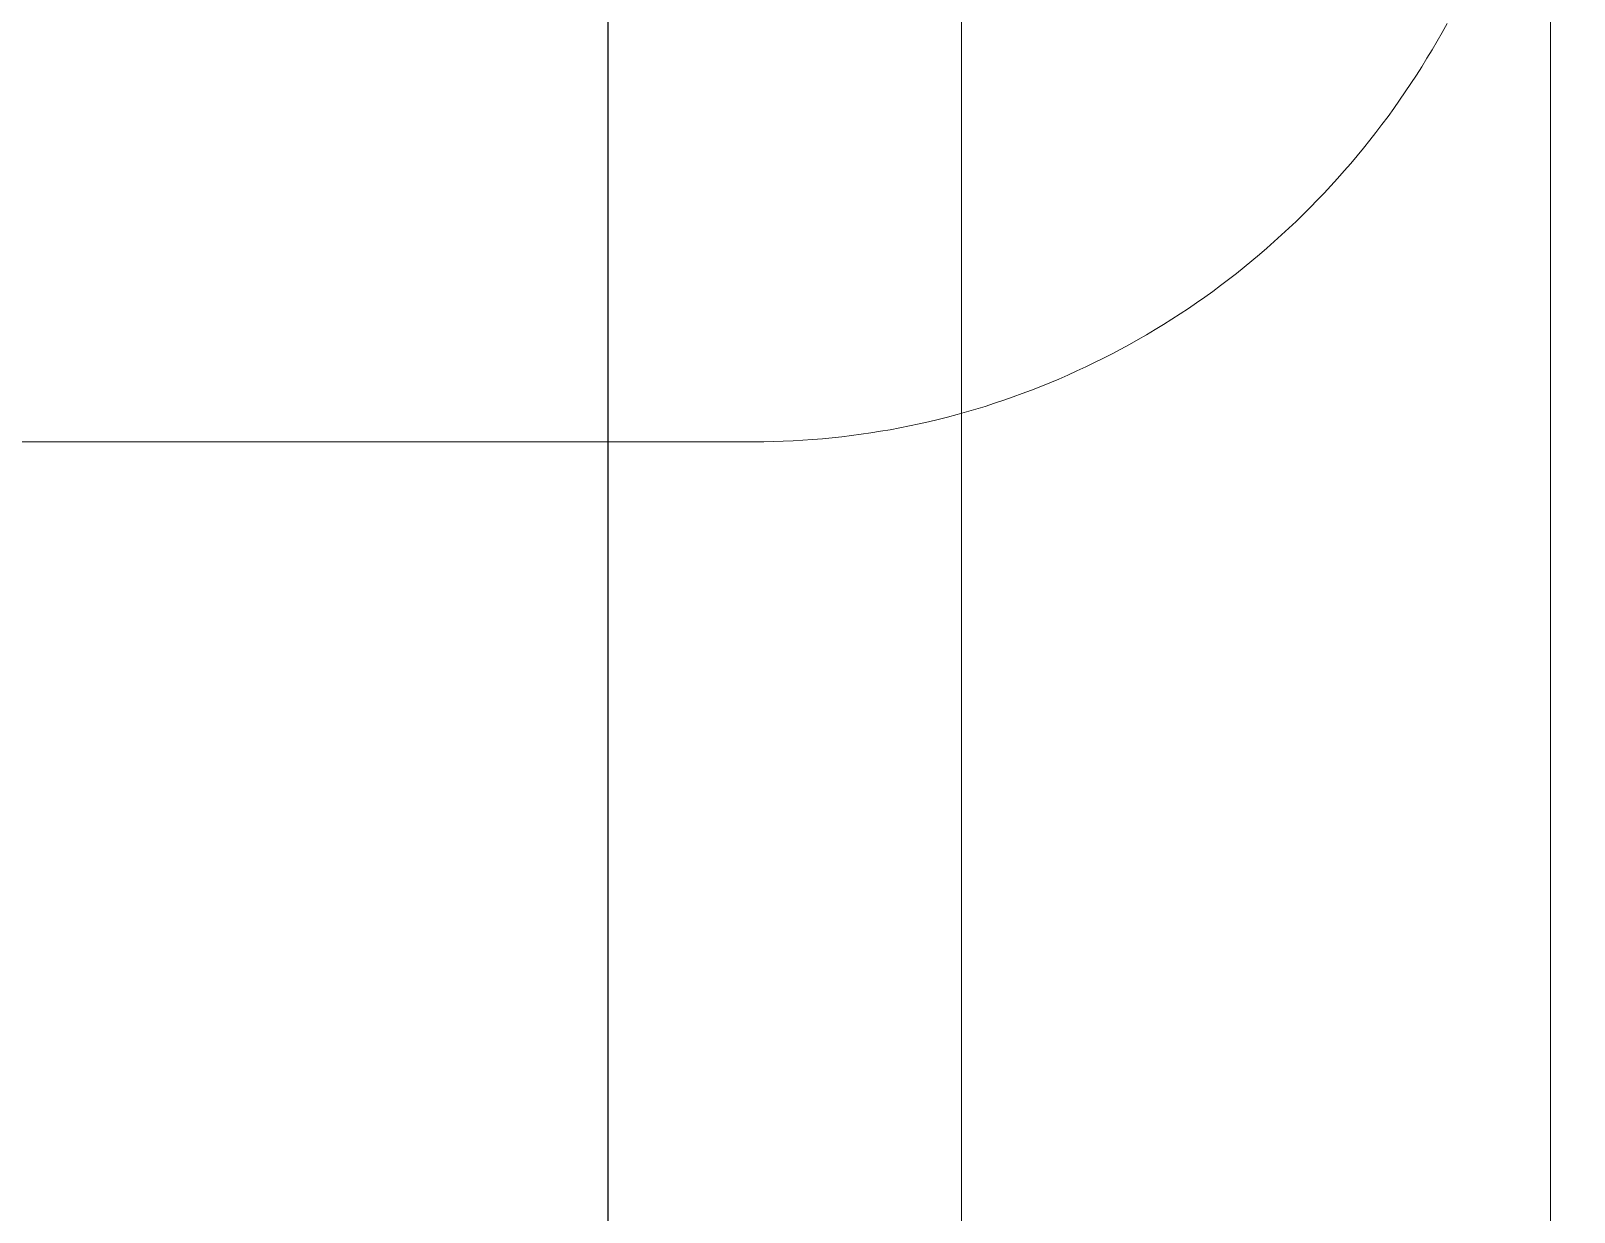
# Model space of a CAD drawing. Header units: millimetres. Extents: x 0 to 38884, y -3675 to 8056.
# Drawn here: x 13259.4 to 13272.5, y 2473.73 to 2483.76 of the extents above; entities that cross this region are included whole.
import ezdxf

# ---------------------------------------------------------------- set-up
doc = ezdxf.new("R2010")
doc.units = ezdxf.units.MM
doc.header["$LTSCALE"] = 2.4
doc.linetypes.add('HIDDEN', pattern=[9.525, 6.35, -3.175])
doc.layers.add('04_HIDDEN', color=2, linetype='HIDDEN', lineweight=13)
doc.layers.add('10_DRAFT', color=8, linetype='Continuous', lineweight=0, plot=False)

# ---------------------------------------------------------------- blocks, each defined once
blk = doc.blocks.new('MUCFC207a_1')
at = {"color": 0}
for p, q in [((-7, -19.239), (-7, -7)), ((-7, -19.239), (-6.999, -19.321)), ((-6.999, -19.321), (-6.998, -19.404)), ((-6.998, -19.404), (-6.995, -19.487)), ((-6.995, -19.487), (-6.992, -19.57)), ((-6.992, -19.57), (-6.987, -19.653)), ((-6.987, -19.653), (-6.981, -19.736)), ((-6.981, -19.736), (-6.974, -19.819)), ((-6.974, -19.819), (-6.966, -19.901)), ((-6.966, -19.901), (-6.957, -19.984)), ((-6.957, -19.984), (-6.947, -20.066)), ((-6.947, -20.066), (-6.936, -20.148)), ((-6.936, -20.148), (-6.924, -20.231)), ((-6.924, -20.231), (-6.911, -20.313)), ((-6.911, -20.313), (-6.897, -20.394)), ((-6.897, -20.394), (-6.882, -20.476)), ((-6.882, -20.476), (-6.865, -20.558)), ((-6.865, -20.558), (-6.848, -20.639)), ((-6.848, -20.639), (-6.83, -20.72)), ((-6.83, -20.72), (-6.811, -20.801)), ((-6.811, -20.801), (-6.79, -20.881)), ((-6.79, -20.881), (-6.769, -20.962)), ((-6.769, -20.962), (-6.746, -21.042)), ((-6.746, -21.042), (-6.723, -21.122)), ((-6.723, -21.122), (-6.699, -21.201)), ((-6.699, -21.201), (-6.673, -21.281)), ((-6.673, -21.281), (-6.647, -21.359)), ((-6.647, -21.359), (-6.619, -21.438)), ((-6.619, -21.438), (-6.591, -21.516)), ((-6.591, -21.516), (-6.561, -21.594)), ((-6.561, -21.594), (-6.531, -21.672)), ((-6.531, -21.672), (-6.5, -21.749)), ((-6.5, -21.749), (-6.467, -21.826)), ((-6.467, -21.826), (-6.434, -21.903)), ((-6.434, -21.903), (-6.399, -21.979)), ((-6.399, -21.979), (-6.364, -22.054)), ((-6.364, -22.054), (-6.328, -22.129)), ((-6.328, -22.129), (-6.291, -22.204)), ((-6.291, -22.204), (-6.253, -22.279)), ((-6.253, -22.279), (-6.213, -22.352)), ((-6.213, -22.352), (-6.173, -22.426)), ((-6.173, -22.426), (-6.132, -22.499)), ((-6.132, -22.499), (-6.091, -22.571)), ((-6.091, -22.571), (-6.048, -22.643)), ((-6.048, -22.643), (-6.004, -22.715)), ((-6.004, -22.715), (-5.959, -22.786)), ((-5.959, -22.786), (-5.914, -22.856)), ((-5.914, -22.856), (-5.868, -22.926)), ((-5.868, -22.926), (-5.82, -22.995)), ((-5.82, -22.995), (-5.772, -23.064)), ((-5.772, -23.064), (-5.723, -23.132)), ((-5.723, -23.132), (-5.673, -23.199)), ((-5.673, -23.199), (-5.622, -23.266)), ((-5.622, -23.266), (-5.571, -23.333)), ((-5.571, -23.333), (-5.518, -23.398)), ((-5.518, -23.398), (-5.465, -23.464)), ((-5.465, -23.464), (-5.411, -23.528)), ((-5.411, -23.528), (-5.356, -23.592)), ((-5.356, -23.592), (-5.3, -23.655)), ((-5.3, -23.655), (-5.244, -23.717)), ((-5.244, -23.717), (-5.187, -23.779)), ((-5.187, -23.779), (-5.129, -23.84)), ((-5.129, -23.84), (-5.07, -23.901)), ((-5.07, -23.901), (-5.01, -23.961)), ((-5.01, -23.961), (-4.95, -24.02)), ((-4.95, -24.02), (-4.889, -24.078)), ((-4.889, -24.078), (-4.827, -24.136)), ((-4.827, -24.136), (-4.764, -24.192)), ((-4.764, -24.192), (-4.701, -24.248)), ((-4.701, -24.248), (-4.637, -24.304)), ((-4.637, -24.304), (-4.572, -24.358)), ((-4.572, -24.358), (-4.507, -24.412)), ((-4.507, -24.412), (-4.441, -24.465)), ((-4.441, -24.465), (-4.374, -24.518)), ((-4.374, -24.518), (-4.307, -24.569)), ((-4.307, -24.569), (-4.239, -24.62)), ((-4.239, -24.62), (-4.17, -24.669)), ((-4.17, -24.669), (-4.101, -24.718)), ((-4.101, -24.718), (-4.031, -24.767)), ((-4.031, -24.767), (-3.96, -24.814)), ((-3.96, -24.814), (-3.889, -24.861)), ((-3.889, -24.861), (-3.817, -24.906)), ((-3.817, -24.906), (-3.745, -24.951)), ((-3.745, -24.951), (-3.672, -24.995)), ((-3.672, -24.995), (-3.599, -25.038)), ((-3.599, -25.038), (-3.525, -25.08)), ((-3.525, -25.08), (-3.45, -25.122)), ((42.5, -26), (-42.5, -26))]:
    blk.add_line(p, q, dxfattribs=at)
at = {"layer": '10_DRAFT'}
blk.add_line((34.583, -21), (-34.583, -21), dxfattribs=at)
blk = doc.blocks.new('A$C038C65EF_1')
at = {"color": 0}
blk.add_lwpolyline([(-135, 63.275), (-45, 63.275, -0.414214), (-30, 48.275), (-30, -48.275, -0.414214), (-45, -63.275), (-135, -63.275, -0.414214), (-150, -48.275), (-150, 48.275, -0.414214)], format="xyb", close=True, dxfattribs=at)
blk = doc.blocks.new('A$C52611A06_1')
at = {"rotation": 180}
blk.add_blockref('A$C038C65EF_1', (3, 0), dxfattribs=at)
at = {"layer": '04_HIDDEN', "color": 4, "rotation": 90}
blk.add_blockref('MUCFC207a_1', (15, 0), dxfattribs=at)

msp = doc.modelspace()

# ---------------------------------------------------------------- block references
msp.add_blockref('A$C52611A06_1', (13231.2958, 2487.2711))

doc.saveas('drawing.dxf')
